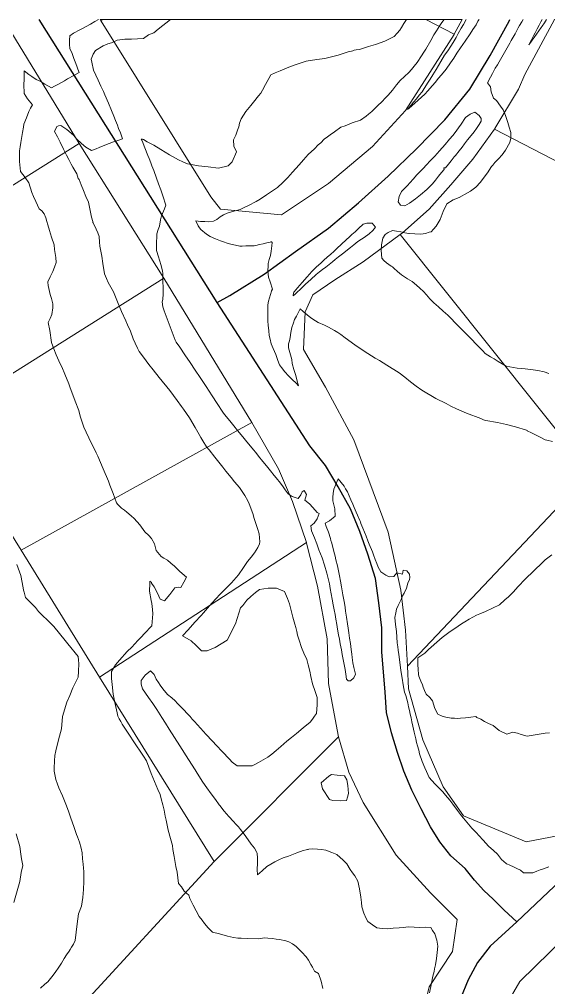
# Model space of a CAD drawing. Header units: inches. Extents: x 11351264 to 11356330, y 6702313 to 6706468.
# Drawn here: x 11351734 to 11352071, y 6705850 to 6706468 of the extents above; entities that cross this region are included whole.
import ezdxf

# ---------------------------------------------------------------- set-up
doc = ezdxf.new("R2010")
doc.units = ezdxf.units.IN
doc.header["$MEASUREMENT"] = 0
doc.layers.add('Shumate_Contours_clip1', color=7, linetype='Continuous', lineweight=0)
doc.layers.add('Shumate_Parcels_clip1', color=7, linetype='Continuous', lineweight=0)
doc.layers.add('Shumate_Streets_clip1', color=7, linetype='Continuous')

msp = doc.modelspace()

# ---------------------------------------------------------------- linework, layer by layer
at = {"layer": 'Shumate_Contours_clip1'}
for points, elevation in [([(11351784.31, 6706468.13), (11351784.27, 6706468.11), (11351781.92, 6706466.71), (11351779.18, 6706465.14), (11351776.48, 6706463.59), (11351774.65, 6706462.57), (11351772.37, 6706461.5), (11351768.32, 6706459.24), (11351766.15, 6706457.6), (11351765.83, 6706454.77), (11351765.77, 6706452.15), (11351766.12, 6706449.44), (11351767.5, 6706446.26), (11351768.58, 6706443.08), (11351769.84, 6706439.96), (11351770.78, 6706437.6), (11351771.25, 6706436.28), (11351772.08, 6706434.32), (11351768.61, 6706432.36), (11351764.61, 6706430.13), (11351762.65, 6706429.02), (11351758.81, 6706426.88), (11351756.27, 6706425.47), (11351754.37, 6706424.43), (11351750.17, 6706426.88), (11351747.63, 6706428.45), (11351744.59, 6706429.69), (11351741.9, 6706431.62), (11351739.97, 6706433.01), (11351736.91, 6706435.38), (11351736.87, 6706429.51), (11351736.73, 6706426.8), (11351736.98, 6706420.85), (11351739.16, 6706417.38), (11351742.22, 6706413.61), (11351741.06, 6706411.38), (11351739.96, 6706409.27), (11351738.5, 6706405.33), (11351736.79, 6706401.37), (11351736.43, 6706399.33), (11351735.78, 6706395.88), (11351734.79, 6706389.59), (11351734.49, 6706386.78), (11351734.07, 6706384.32), (11351734.06, 6706381.22), (11351734.05, 6706377.41), (11351734.55, 6706371.18), (11351737.54, 6706367.19), (11351739.87, 6706363.81), (11351741.74, 6706357.77), (11351742.8, 6706355.24), (11351744.42, 6706351.86), (11351746.56, 6706347.35), (11351748.14, 6706345.91), (11351749.69, 6706344.01), (11351750.81, 6706341.46), (11351751.41, 6706339.16), (11351752.05, 6706337.08), (11351753.14, 6706333.53), (11351754.47, 6706329.26), (11351755.99, 6706324.36), (11351756.37, 6706321.28), (11351757.09, 6706316.22), (11351757.31, 6706312.94), (11351756.19, 6706309.96), (11351755.23, 6706307.32), (11351753.56, 6706303.95), (11351751.95, 6706300.76), (11351751.93, 6706300.45), (11351752.32, 6706298.39), (11351753.62, 6706292.56), (11351754.3, 6706290.08), (11351755.14, 6706286.65), (11351755.29, 6706285.73), (11351755.29, 6706284.06), (11351754.6, 6706279.97), (11351753.43, 6706277.33), (11351752.28, 6706274.7), (11351753.21, 6706269.75), (11351754.45, 6706262.08), (11351755.89, 6706257.94), (11351757.38, 6706254.05), (11351760, 6706248.4), (11351760.9, 6706246.51), (11351762.87, 6706241.71), (11351765.33, 6706235.67), (11351766.11, 6706233.63), (11351769.53, 6706224.65), (11351771.82, 6706218.55), (11351772.63, 6706215.02), (11351774.88, 6706207.99), (11351779.74, 6706198.06), (11351781.28, 6706194.71), (11351782.81, 6706191.53), (11351783.81, 6706189.41), (11351787.27, 6706181.46), (11351790.62, 6706173.55), (11351791.58, 6706170.97), (11351793.76, 6706165.71), (11351795.89, 6706159.65), (11351796.67, 6706158.63), (11351798.98, 6706156.34), (11351800.81, 6706155.08), (11351802.45, 6706153.72), (11351805.09, 6706151.4), (11351807, 6706149.72), (11351810.67, 6706145.8), (11351813.78, 6706141.24), (11351816.32, 6706138.85), (11351818.19, 6706136.89), (11351820.1, 6706133.51), (11351821.12, 6706129.22), (11351824.17, 6706125.57), (11351826.03, 6706124.36), (11351828.34, 6706123.23), (11351830.48, 6706121.34), (11351832.7, 6706119.29), (11351835.95, 6706116.18), (11351837.59, 6706114.61), (11351840.37, 6706112.34), (11351838.69, 6706109.16), (11351836.78, 6706105.82), (11351835.51, 6706105.88), (11351833.06, 6706105.49), (11351829.89, 6706101.3), (11351826.48, 6706097.19), (11351823.59, 6706098.18), (11351821.92, 6706102.11), (11351819.72, 6706106.15), (11351818.04, 6706108.46), (11351818.02, 6706109.02), (11351817.51, 6706109.29), (11351817.02, 6706109.73), (11351816.95, 6706108.94), (11351816.95, 6706108.34), (11351816.84, 6706103.46), (11351817.84, 6706097.51), (11351818.41, 6706095.51), (11351818.72, 6706091.63), (11351818.94, 6706088.97), (11351818.76, 6706086.28), (11351818.24, 6706081.21), (11351813.44, 6706076.06), (11351811.68, 6706074.17), (11351809.48, 6706071.82), (11351805.53, 6706067.58), (11351802.56, 6706064.9), (11351797.76, 6706059.42), (11351795.26, 6706056.47), (11351792.65, 6706052.22), (11351792.64, 6706047.71), (11351793.05, 6706043.83), (11351793.76, 6706037.7), (11351794.82, 6706032.27), (11351796.21, 6706025.86), (11351796.7, 6706023.65), (11351797.4, 6706021.98), (11351798.62, 6706020.17), (11351799.51, 6706018.49), (11351804.48, 6706010.97), (11351806.46, 6706007.99), (11351813.02, 6705998.03), (11351814.85, 6705995.25), (11351817.89, 6705987.15), (11351821.12, 6705979.48), (11351822.17, 6705976.82), (11351823.74, 6705973.69), (11351824.34, 6705970.82), (11351825.31, 6705967.15), (11351826.13, 6705963.64), (11351826.9, 6705959.96), (11351827.42, 6705957.3), (11351828.65, 6705950.97), (11351830.14, 6705945.65), (11351831.55, 6705941.15), (11351831.81, 6705938.6), (11351832.6, 6705934.09), (11351833.63, 6705927.81), (11351834.54, 6705924.04), (11351835.25, 6705916.88), (11351837.34, 6705914.74), (11351838.91, 6705912.1), (11351841.85, 6705909.44), (11351842.64, 6705907.24), (11351844.57, 6705903.13), (11351848.51, 6705895.88), (11351850.47, 6705893.44), (11351851.98, 6705891.45), (11351854.14, 6705888.72), (11351857.1, 6705885.96), (11351861.55, 6705884.76), (11351866.53, 6705883.33), (11351870.48, 6705882.36), (11351873.04, 6705882.14), (11351875.18, 6705882.01), (11351879.57, 6705881.87), (11351886.02, 6705881.51), (11351890.36, 6705882.18), (11351892.25, 6705882), (11351895.34, 6705881.72), (11351897.53, 6705881.47), (11351899.74, 6705881.23), (11351903.64, 6705880.43), (11351905.64, 6705879.64), (11351907.99, 6705878.37), (11351909.52, 6705877.42), (11351910.29, 6705876.78), (11351912.3, 6705874.85), (11351914.01, 6705873.21), (11351916.65, 6705870.07), (11351918.12, 6705868.05), (11351919.69, 6705865.33), (11351920.64, 6705863.5), (11351921.97, 6705861.09), (11351924.52, 6705859.59), (11351926.31, 6705854.53), (11351927.28, 6705849.97)], 1428), ([(11351830.13, 6706468.13), (11351822.35, 6706461.96), (11351819.54, 6706459.43), (11351816.16, 6706458.25), (11351812.95, 6706455.93), (11351805.43, 6706455.47), (11351801.14, 6706455.57), (11351796.27, 6706454.88), (11351792.71, 6706453.18), (11351790.34, 6706452.49), (11351787.28, 6706451.25), (11351782.37, 6706448.21), (11351780.85, 6706446.02), (11351779.59, 6706442.8), (11351780.14, 6706440.86), (11351781.18, 6706435.63), (11351784.09, 6706429.29), (11351785.92, 6706425.42), (11351787.56, 6706422.03), (11351788.44, 6706420.07), (11351790.75, 6706414.76), (11351792.65, 6706410.03), (11351794.08, 6706406.42), (11351795.2, 6706403.58), (11351796.38, 6706400.57), (11351797.16, 6706398.55), (11351798.31, 6706395.66), (11351799.71, 6706391.95), (11351796.58, 6706390.87), (11351793.91, 6706389.98), (11351788.38, 6706387.88), (11351784.78, 6706386.46), (11351782.77, 6706385.62), (11351779.94, 6706384.45), (11351776.23, 6706386.69), (11351773.46, 6706388.88), (11351770.47, 6706391.75), (11351768.35, 6706394.3), (11351764.24, 6706397.77), (11351760.34, 6706400.34), (11351758.88, 6706400.17), (11351757.82, 6706399.89), (11351756.37, 6706396.65), (11351758.29, 6706393.12), (11351759.8, 6706389.89), (11351761.99, 6706385.4), (11351763.98, 6706381.48), (11351765.35, 6706378.63), (11351766.92, 6706375.77), (11351768.02, 6706373.85), (11351770.53, 6706369.5), (11351771.36, 6706366.56), (11351771.94, 6706365.93), (11351773.27, 6706362.59), (11351774.77, 6706358.88), (11351776.31, 6706355.18), (11351777.85, 6706351.48), (11351778.63, 6706348.33), (11351779.22, 6706345.1), (11351779.88, 6706341.9), (11351780.63, 6706339.1), (11351780.71, 6706338.86), (11351780.75, 6706338.73), (11351780.8, 6706338.64), (11351780.94, 6706338.31), (11351782.79, 6706334.28), (11351783.9, 6706332.06), (11351784.68, 6706329.56), (11351784.99, 6706325.96), (11351785.28, 6706323.4), (11351786.03, 6706319.29), (11351786.47, 6706316.99), (11351787.12, 6706312.48), (11351788.23, 6706305.7), (11351789.33, 6706302.85), (11351790.48, 6706300.34), (11351792.22, 6706297.27), (11351793.85, 6706294.3), (11351796.36, 6706287.98), (11351799.08, 6706281.83), (11351801.8, 6706275.83), (11351802.83, 6706273.31), (11351804.68, 6706269.29), (11351806.48, 6706264.35), (11351807.6, 6706261.64), (11351809.23, 6706258.31), (11351810.18, 6706256.33), (11351812.97, 6706252.57), (11351816.37, 6706247.9), (11351819.09, 6706244.6), (11351823.09, 6706239.6), (11351829.85, 6706231.47), (11351834.46, 6706225.05), (11351837.27, 6706221.11), (11351838.5, 6706219.4), (11351842.42, 6706213.93), (11351845.9, 6706207.74), (11351848.43, 6706203.3), (11351849.51, 6706201.4), (11351850.89, 6706199.24), (11351853.26, 6706195.38), (11351854.82, 6706193.46), (11351858.38, 6706188.91), (11351860.1, 6706186.8), (11351863.6, 6706182.43), (11351865.59, 6706179.99), (11351868.86, 6706175.92), (11351871.11, 6706173.19), (11351874.13, 6706169.44), (11351877.65, 6706164.48), (11351879.42, 6706160.94), (11351880.37, 6706159.03), (11351882.68, 6706152.95), (11351883.57, 6706149.79), (11351884.61, 6706146.53), (11351885.69, 6706143.28), (11351886.66, 6706140.01), (11351887.26, 6706134.92), (11351887.02, 6706133.63), (11351885.88, 6706131.21), (11351883.86, 6706127.88), (11351881.54, 6706125.15), (11351879.24, 6706122.39), (11351876.7, 6706118.56), (11351873.61, 6706113.83), (11351869.12, 6706108.74), (11351863.51, 6706103.15), (11351861.63, 6706101.22), (11351859.27, 6706098.74), (11351856.56, 6706095.68), (11351853.83, 6706092.61), (11351851.16, 6706089.59), (11351849.69, 6706087.96), (11351845.71, 6706083.51), (11351841.38, 6706078.75), (11351837.84, 6706074.86), (11351843.43, 6706071.74), (11351846.63, 6706068.63), (11351849.92, 6706065.28), (11351853.68, 6706065.32), (11351858.61, 6706067.49), (11351862.59, 6706069.8), (11351866.43, 6706072.13), (11351871.66, 6706082.6), (11351874.92, 6706092.76), (11351876.33, 6706094.31), (11351878.87, 6706097.73), (11351881.46, 6706099.98), (11351884.48, 6706102.5), (11351887.03, 6706104.49), (11351892.44, 6706105.25), (11351897.86, 6706105.39), (11351902.93, 6706103.1), (11351904.76, 6706098.77), (11351906.04, 6706095.26), (11351906.78, 6706092.74), (11351908.18, 6706086.87), (11351909.46, 6706082.36), (11351910.08, 6706080.1), (11351910.66, 6706077.72), (11351911.26, 6706075.38), (11351912.23, 6706072.02), (11351913.64, 6706067.54), (11351915.22, 6706063.88), (11351917.06, 6706059.76), (11351918.08, 6706056.37), (11351919.08, 6706052.32), (11351919.74, 6706048.91), (11351920.74, 6706044.33), (11351922.39, 6706039.4), (11351923.65, 6706035.66), (11351923.74, 6706030.96), (11351923.22, 6706025.45), (11351921.95, 6706023.63), (11351920.67, 6706021.82), (11351919.27, 6706019.77), (11351914.74, 6706016.14), (11351910.44, 6706012.54), (11351907.45, 6706010.07), (11351904.46, 6706007.6), (11351900.52, 6706004.26), (11351897.65, 6706001.82), (11351894.8, 6705999.38), (11351892.16, 6705997.58), (11351889.39, 6705995.78), (11351886.36, 6705994.02), (11351884.4, 6705993.08), (11351882.28, 6705992.06), (11351880.24, 6705992.06), (11351877.04, 6705991.87), (11351874.59, 6705991.92), (11351872.73, 6705991.95), (11351869.5, 6705994.38), (11351867.77, 6705996.19), (11351863.1, 6706001.09), (11351859.49, 6706004.88), (11351857, 6706007.63), (11351852.85, 6706012.16), (11351851.25, 6706013.93), (11351845.49, 6706020.22), (11351844.07, 6706021.81), (11351842.66, 6706023.4), (11351841.23, 6706024.98), (11351839.84, 6706026.5), (11351839.71, 6706026.63), (11351838.13, 6706028.3), (11351836.47, 6706030.03), (11351834.79, 6706031.76), (11351833.13, 6706033.5), (11351831.1, 6706035.28), (11351828.25, 6706037.54), (11351825.36, 6706041.07), (11351823.6, 6706043.41), (11351822.59, 6706045.17), (11351821.05, 6706047.31), (11351819.83, 6706050.13), (11351817.58, 6706052.49), (11351814.14, 6706049.89), (11351811.49, 6706046.38), (11351811.56, 6706043.98), (11351812.44, 6706041), (11351816.16, 6706035.47), (11351818.93, 6706031.68), (11351821.54, 6706027.84), (11351824.63, 6706022.83), (11351826.96, 6706019.12), (11351829.27, 6706015.42), (11351836.22, 6706004.75), (11351841.69, 6705996.09), (11351845.9, 6705989.39), (11351847.16, 6705987.38), (11351850.76, 6705981.63), (11351853.39, 6705977.88), (11351856.13, 6705974.16), (11351858.87, 6705970.45), (11351861.27, 6705967.17), (11351861.8, 6705966.41), (11351862.24, 6705965.8), (11351864.48, 6705963.02), (11351867.41, 6705959.68), (11351870.47, 6705956.44), (11351871.93, 6705954.84), (11351873.47, 6705953.15), (11351874.83, 6705951.43), (11351877.17, 6705948.44), (11351879.65, 6705944.86), (11351881.54, 6705942.03), (11351883.78, 6705939.53), (11351885.21, 6705936.67), (11351885.38, 6705936.23), (11351885.44, 6705935.9), (11351885.67, 6705933.53), (11351885.69, 6705929.83), (11351885.5, 6705925.77), (11351885.74, 6705922.44), (11351888.55, 6705924.97), (11351891.65, 6705927.83), (11351896.63, 6705930.82), (11351899.24, 6705932.05), (11351902.07, 6705933.37), (11351905.45, 6705934.31), (11351908.52, 6705935.6), (11351910.82, 6705936.55), (11351914.78, 6705937.89), (11351916.77, 6705938.34), (11351917.51, 6705938.53), (11351917.98, 6705938.64), (11351918.45, 6705938.74), (11351920.56, 6705938.95), (11351923.98, 6705938.91), (11351926.45, 6705938.68), (11351929.28, 6705938.07), (11351933.11, 6705936.63), (11351936.31, 6705935.32), (11351938.27, 6705933.53), (11351939.99, 6705932.02), (11351942.54, 6705929.35), (11351944.8, 6705925.79), (11351946.25, 6705923.8), (11351947.81, 6705921.76), (11351949.69, 6705918.3), (11351950.68, 6705913.61), (11351951.5, 6705908.26), (11351952.02, 6705904.82), (11351952.21, 6705902.07), (11351953.52, 6705898.04), (11351954.92, 6705894.64), (11351956.02, 6705892.57), (11351959.03, 6705890.57), (11351961.85, 6705888.59), (11351965.07, 6705888.29), (11351968.7, 6705887.97), (11351972.07, 6705888.4), (11351975.93, 6705888.61), (11351978.8, 6705888.75), (11351981.8, 6705889.17), (11351985.62, 6705889.04), (11351988.76, 6705888.83), (11351992.81, 6705888.98), (11351996.22, 6705888.8), (11351997.27, 6705887.03), (11351998.64, 6705884.72), (11351999.99, 6705880.67), (11352000.67, 6705876.95), (11352000.26, 6705872.94), (11351999.75, 6705868.97), (11351999.07, 6705865.1), (11351998.48, 6705862.38), (11351998.21, 6705860.76), (11351997.51, 6705857.87), (11351996.47, 6705852.36), (11351995.39, 6705847.21)], 1426), ([(11351980.64, 6706468.13), (11351978.95, 6706465.44), (11351977.51, 6706462.86), (11351976.32, 6706461.18), (11351974.6, 6706459.35), (11351972.69, 6706457.25), (11351966.78, 6706454.22), (11351960.94, 6706452), (11351956.47, 6706450.76), (11351950.75, 6706448.85), (11351948.48, 6706448.68), (11351947.36, 6706448.48), (11351946.4, 6706448.15), (11351945.49, 6706447.89), (11351943.52, 6706447.39), (11351937.17, 6706445.24), (11351929.43, 6706443.27), (11351927, 6706442.93), (11351923.5, 6706442.53), (11351916.73, 6706441.53), (11351909.68, 6706439.03), (11351906.69, 6706438.08), (11351900.18, 6706435.19), (11351896.84, 6706433.99), (11351894.28, 6706432.79), (11351892.93, 6706430.38), (11351890.88, 6706426.66), (11351888.87, 6706422.96), (11351887.85, 6706421.1), (11351886.39, 6706419.32), (11351883.06, 6706415.21), (11351881.41, 6706413.23), (11351878.29, 6706409.3), (11351875.21, 6706404.7), (11351874.28, 6706401.93), (11351873.72, 6706399.49), (11351873, 6706397.36), (11351871.97, 6706394.23), (11351870.4, 6706391.26), (11351870.63, 6706387.2), (11351872.32, 6706383.6), (11351869.56, 6706377.18), (11351867.04, 6706374.63), (11351860.72, 6706373.16), (11351854.29, 6706374.06), (11351848, 6706374.74), (11351844.57, 6706375.32), (11351841.14, 6706375.95), (11351838.05, 6706377.16), (11351835.3, 6706378.59), (11351829.52, 6706381.7), (11351824.1, 6706385.2), (11351819.68, 6706387.91), (11351815.27, 6706390.07), (11351813.09, 6706391.43), (11351812.34, 6706391.64), (11351811.6, 6706391.79), (11351811.91, 6706391.04), (11351812.07, 6706390.63), (11351813.85, 6706386.21), (11351815.77, 6706381.37), (11351816.57, 6706379.34), (11351817.67, 6706376.54), (11351818.4, 6706374.64), (11351819.53, 6706371.72), (11351821.28, 6706366.93), (11351822.6, 6706363.26), (11351823.98, 6706359.34), (11351825.08, 6706356.24), (11351825.99, 6706353.6), (11351826.68, 6706351.55), (11351827.34, 6706349.58), (11351826.31, 6706347.29), (11351824.55, 6706342.74), (11351823.94, 6706340.17), (11351823.21, 6706336.31), (11351822.39, 6706334), (11351821.51, 6706331.25), (11351821.41, 6706328.89), (11351821.39, 6706326.49), (11351821.36, 6706322.59), (11351821.35, 6706321.7), (11351821.35, 6706320.78), (11351822.66, 6706316.59), (11351823.2, 6706314.6), (11351824.27, 6706311.11), (11351825.15, 6706307.57), (11351825.27, 6706306.13), (11351825.35, 6706302.39), (11351825.37, 6706300.17), (11351825.58, 6706298.04), (11351825.57, 6706295.81), (11351825.5, 6706293.11), (11351825.31, 6706289.4), (11351824.88, 6706287.94), (11351825.38, 6706284.73), (11351826.24, 6706282.28), (11351827.54, 6706278.82), (11351829.45, 6706273.72), (11351831.35, 6706268.62), (11351833.21, 6706263.53), (11351833.88, 6706262.19), (11351836.15, 6706258.93), (11351839.43, 6706254.21), (11351842.73, 6706249.32), (11351846.04, 6706244.4), (11351849.2, 6706239.64), (11351851.24, 6706236.56), (11351852.9, 6706233.97), (11351856.82, 6706227.91), (11351859.9, 6706223.13), (11351863.49, 6706217.62), (11351864.71, 6706216.03), (11351867.94, 6706212.07), (11351870.56, 6706208.89), (11351872.98, 6706205.93), (11351876.38, 6706201.76), (11351878.01, 6706199.77), (11351883.05, 6706193.6), (11351884.54, 6706191.74), (11351886.41, 6706189.42), (11351889.17, 6706186.01), (11351891.37, 6706183.3), (11351893.93, 6706180.14), (11351896.31, 6706177.17), (11351897.54, 6706175.77), (11351900.42, 6706172.17), (11351901.97, 6706170.03), (11351903.35, 6706168.12), (11351905.31, 6706165.5), (11351907.75, 6706163.87), (11351911.69, 6706162.49), (11351913.2, 6706164.83), (11351914.19, 6706166.73), (11351915.5, 6706167.49), (11351916.98, 6706164.96), (11351915.8, 6706161.35), (11351918.9, 6706159.09), (11351920.96, 6706156.71), (11351923.64, 6706153.49), (11351925.01, 6706152.82), (11351923.76, 6706149.43), (11351921.89, 6706146.7), (11351919.74, 6706145.01), (11351920.11, 6706141.81), (11351921.97, 6706137.47), (11351923.44, 6706133.49), (11351924.85, 6706129.72), (11351925.87, 6706127.18), (11351926.94, 6706124.57), (11351928.43, 6706119.87), (11351929.95, 6706114.97), (11351930.75, 6706111.37), (11351931.48, 6706108.04), (11351931.99, 6706105.02), (11351932.55, 6706101.73), (11351933.24, 6706098.26), (11351933.98, 6706094.61), (11351934.58, 6706091.45), (11351935.15, 6706088.44), (11351935.62, 6706085.51), (11351936.17, 6706082.14), (11351936.68, 6706079.04), (11351937.33, 6706075.63), (11351937.89, 6706072.71), (11351938.41, 6706069.81), (11351939.16, 6706065.95), (11351939.73, 6706062.97), (11351940.07, 6706060.96), (11351940.64, 6706057.62), (11351941.5, 6706053.35), (11351942.07, 6706050.39), (11351942.35, 6706047.24), (11351943.46, 6706046.23), (11351945, 6706046.28), (11351947.03, 6706048.07), (11351948.18, 6706050.47), (11351947.1, 6706054.61), (11351946.53, 6706057.58), (11351946.06, 6706061), (11351945.74, 6706063.19), (11351945.36, 6706066.19), (11351944.88, 6706069.9), (11351944.38, 6706073.39), (11351943.88, 6706076.75), (11351943.48, 6706079.75), (11351943.08, 6706082.63), (11351942.45, 6706086.79), (11351941.85, 6706090.72), (11351941.55, 6706092.86), (11351941.13, 6706095.77), (11351940.7, 6706097.9), (11351940.08, 6706101.08), (11351939.17, 6706106.2), (11351938.52, 6706109.84), (11351937.95, 6706113.13), (11351937.58, 6706115.31), (11351936.68, 6706119.54), (11351935.7, 6706123.47), (11351935.13, 6706125.73), (11351934.38, 6706128.72), (11351933.05, 6706133.99), (11351932.48, 6706135.73), (11351932.23, 6706137), (11351930.83, 6706141.03), (11351929.53, 6706144.71), (11351928.83, 6706146.68), (11351931.6, 6706148.31), (11351935.23, 6706151.27), (11351934.87, 6706155.88), (11351933.68, 6706161), (11351933.79, 6706163.28), (11351933.89, 6706165.71), (11351934.4, 6706168.47), (11351937, 6706175.01), (11351940.92, 6706170.39), (11351941.87, 6706168.75), (11351943.03, 6706166.68), (11351944.11, 6706164.2), (11351945.14, 6706161.73), (11351946.35, 6706158.96), (11351947.3, 6706156.75), (11351948.61, 6706153.75), (11351949.46, 6706151.77), (11351950.87, 6706148.53), (11351951.23, 6706147.6), (11351951.62, 6706146.61), (11351952.88, 6706143.49), (11351953.86, 6706141.02), (11351954.89, 6706138.47), (11351956.09, 6706135.45), (11351956.89, 6706133.45), (11351958.9, 6706128.42), (11351959.64, 6706126.46), (11351960.75, 6706123.48), (11351961.65, 6706121.1), (11351962.56, 6706118.72), (11351964.24, 6706115.67), (11351967.49, 6706113.66), (11351969.6, 6706112.63), (11351972.59, 6706112.72), (11351974.48, 6706115.17), (11351978.12, 6706114.13), (11351978.61, 6706116.79), (11351980.86, 6706116.31), (11351982.55, 6706114.24), (11351982.84, 6706112), (11351982.56, 6706110.73), (11351981.55, 6706108.48), (11351980.65, 6706105.21), (11351979.15, 6706102.21), (11351978.15, 6706100.32), (11351977.23, 6706098.16), (11351975.24, 6706094.19), (11351974.26, 6706091.8), (11351973.76, 6706089.49), (11351973.17, 6706086.64), (11351973.57, 6706082.15), (11351974.18, 6706077.57), (11351974.39, 6706073.98), (11351974.68, 6706070.4), (11351975.05, 6706067.9), (11351975.3, 6706065.69), (11351975.71, 6706062.94), (11351976.39, 6706057.99), (11351976.94, 6706052.74), (11351977.79, 6706047.94), (11351978.57, 6706043.7), (11351979.47, 6706038.99), (11351980.18, 6706036.79), (11351980.93, 6706034.42), (11351981.44, 6706032.18), (11351982.03, 6706029.66), (11351982.54, 6706027.17), (11351983.05, 6706024.89), (11351983.54, 6706022.58), (11351984.04, 6706020.11), (11351984.66, 6706017.34), (11351985.09, 6706015.31), (11351985.48, 6706013.46), (11351986.53, 6706009.24), (11351987.11, 6706006.92), (11351987.67, 6706004.65), (11351988.41, 6706001.97), (11351989.02, 6705999.64), (11351990.61, 6705994.66), (11351992.33, 6705990.74), (11351993.36, 6705988.39), (11351995.14, 6705984.58), (11351998.72, 6705980.49), (11352000.77, 6705978.37), (11352003.81, 6705975.43), (11352005.52, 6705973.32), (11352008.28, 6705970.17), (11352010.21, 6705967.52), (11352013.1, 6705963.56), (11352014.39, 6705961.87), (11352015.75, 6705960.15), (11352017.01, 6705958.49), (11352019.11, 6705956.01), (11352022.31, 6705952.28), (11352023.75, 6705950.75), (11352025.17, 6705949.17), (11352026.67, 6705947.54), (11352029.47, 6705944.5), (11352032.98, 6705940.73), (11352036.05, 6705937.93), (11352038.65, 6705935.59), (11352040.01, 6705933.83), (11352041.19, 6705932.2), (11352044.24, 6705929.63), (11352044.26, 6705929.61), (11352044.39, 6705929.55), (11352044.65, 6705929.43), (11352046.61, 6705928.54), (11352048.84, 6705927.47), (11352051.07, 6705926.42), (11352053.3, 6705925.37), (11352055.24, 6705923.79), (11352059.01, 6705923.71), (11352061.12, 6705923.81), (11352063.74, 6705924.83), (11352065.92, 6705925.54), (11352067.94, 6705926.16), (11352071.35, 6705927.54)], 1424), ([(11352004.6, 6706468.13), (11352003.27, 6706466.11), (11352002, 6706464.16), (11351999.79, 6706460.84), (11351998.57, 6706458.87), (11351998.05, 6706458.23), (11351996.16, 6706454.65), (11351992.88, 6706449.18), (11351991.66, 6706447.19), (11351990.21, 6706444.81), (11351987.46, 6706440.58), (11351985.54, 6706438.22), (11351983.94, 6706436.24), (11351982.24, 6706434.27), (11351979.3, 6706431.71), (11351976.61, 6706429.17), (11351974.25, 6706426.29), (11351971.8, 6706422.96), (11351968.96, 6706419.83), (11351967.48, 6706418.23), (11351964.67, 6706415.36), (11351962.61, 6706413.36), (11351960.24, 6706410.97), (11351958.47, 6706409.46), (11351956.45, 6706407.75), (11351954.88, 6706406.48), (11351951.25, 6706403.84), (11351945.96, 6706402.04), (11351941.65, 6706400.27), (11351938.89, 6706399.44), (11351934.73, 6706396.34), (11351932.1, 6706394.47), (11351930.4, 6706393.3), (11351928.1, 6706391.61), (11351925.95, 6706389.47), (11351924.38, 6706388), (11351922.04, 6706385.6), (11351918.08, 6706381.85), (11351915.02, 6706378.48), (11351912.15, 6706375.32), (11351908.03, 6706370.66), (11351905.02, 6706367.28), (11351901.78, 6706364.12), (11351898.43, 6706360.92), (11351891.46, 6706356.13), (11351887.37, 6706353.47), (11351884.74, 6706351.84), (11351879.93, 6706349.29), (11351876.84, 6706347.85), (11351874.59, 6706346.75), (11351872.25, 6706346.16), (11351869.76, 6706345.51), (11351866.31, 6706344.57), (11351864.04, 6706343.38), (11351861.96, 6706342.25), (11351859.68, 6706340.54), (11351857.72, 6706339.39), (11351854.37, 6706339.04), (11351852.07, 6706339.13), (11351849.43, 6706339.27), (11351846.33, 6706339.71), (11351847.87, 6706336.42), (11351848.71, 6706335.13), (11351849.63, 6706333.99), (11351853.16, 6706331.15), (11351855.43, 6706329.68), (11351858.83, 6706328.15), (11351862.07, 6706326.83), (11351864, 6706326.17), (11351866.34, 6706325.39), (11351868.73, 6706324.82), (11351871.74, 6706324.12), (11351874.45, 6706323.55), (11351875.92, 6706323.53), (11351878.24, 6706323.59), (11351880.56, 6706323.65), (11351883.55, 6706323.71), (11351884.63, 6706323.84), (11351886.96, 6706324.42), (11351889.28, 6706325), (11351891.61, 6706325.55), (11351893.65, 6706326.01), (11351894.13, 6706326.19), (11351894.69, 6706326.31), (11351895.06, 6706325.71), (11351894.92, 6706323.6), (11351894.49, 6706320.35), (11351893.86, 6706317.58), (11351893.16, 6706314.95), (11351892.58, 6706312.37), (11351892.58, 6706312.24), (11351892.53, 6706311.01), (11351892.23, 6706307.66), (11351892.69, 6706303.64), (11351893.7, 6706300.62), (11351895.17, 6706296.01), (11351894.56, 6706294.88), (11351894.52, 6706294.75), (11351893.93, 6706292.7), (11351893.33, 6706290.5), (11351892.77, 6706288.3), (11351892.27, 6706286.1), (11351892.28, 6706283.73), (11351892.17, 6706279.42), (11351892.18, 6706275.59), (11351892.48, 6706273.08), (11351892.88, 6706269.35), (11351893.12, 6706266.43), (11351893.74, 6706264.03), (11351894.48, 6706261.23), (11351895.77, 6706258.11), (11351897.28, 6706254.41), (11351898.73, 6706250.61), (11351899.78, 6706247.8), (11351900.93, 6706246.15), (11351903.07, 6706243.23), (11351905.47, 6706240.83), (11351907.88, 6706238.43), (11351910.28, 6706236.04), (11351911.91, 6706234.45), (11351910.79, 6706238.27), (11351910.02, 6706240.89), (11351908.92, 6706244.74), (11351907.84, 6706248.59), (11351907.47, 6706251.09), (11351906.69, 6706254.06), (11351905.48, 6706258.56), (11351905.41, 6706261.11), (11351905.99, 6706263.15), (11351906.52, 6706265.18), (11351906.91, 6706268.44), (11351907.52, 6706271.51), (11351908.62, 6706274.51), (11351909.3, 6706276.59), (11351910.46, 6706278.78), (11351911.82, 6706281.31), (11351912.91, 6706283.57), (11351914.86, 6706281.69), (11351917.26, 6706279.55), (11351919.72, 6706277.83), (11351922.73, 6706275.86), (11351924.45, 6706274.77), (11351928.31, 6706272.99), (11351930.99, 6706271.75), (11351934.71, 6706269.76), (11351936.84, 6706268.41), (11351938.79, 6706267.09), (11351941.66, 6706265.03), (11351947.68, 6706260.59), (11351953.62, 6706256.49), (11351960.75, 6706252.08), (11351963.55, 6706250.45), (11351968.14, 6706247.63), (11351975.88, 6706242.68), (11351979.66, 6706239.91), (11351983.21, 6706236.85), (11351986.75, 6706234.25), (11351990.41, 6706231.58), (11351999.42, 6706226.38), (11352005.86, 6706223.09), (11352008.87, 6706221.43), (11352012.5, 6706219.69), (11352018.96, 6706216.85), (11352027.95, 6706213.48), (11352029.76, 6706212.59), (11352030.39, 6706212.46), (11352031.24, 6706212.25), (11352038.76, 6706210.94), (11352044.31, 6706209.78), (11352050.21, 6706208.24), (11352057.06, 6706206.14), (11352057.48, 6706205.79), (11352057.52, 6706205.76), (11352057.58, 6706205.74), (11352060.38, 6706204.28), (11352063.28, 6706202.81), (11352066.19, 6706201.37), (11352069.13, 6706199.97), (11352070.12, 6706199.63), (11352073.63, 6706198.82)], 1422), ([(11352055.05, 6706468.13), (11352054.19, 6706466.62), (11352052.76, 6706464.13), (11352051.93, 6706462.62), (11352051.01, 6706460.94), (11352049.85, 6706458.93), (11352047.46, 6706454.71), (11352046.45, 6706452.95), (11352043.06, 6706446.97), (11352039.67, 6706440.99), (11352038.6, 6706439.02), (11352037.26, 6706437.1), (11352035.41, 6706433.65), (11352034.26, 6706431.32), (11352032.35, 6706427.68), (11352034.11, 6706425.04), (11352034.67, 6706421.92), (11352036.12, 6706417.91), (11352038.03, 6706416.45), (11352040.66, 6706412.76), (11352042.37, 6706410.34), (11352043.86, 6706406.76), (11352044.71, 6706404.26), (11352045.26, 6706402.31), (11352046.08, 6706399.41), (11352047.07, 6706395.88), (11352047.23, 6706392.43), (11352046.61, 6706389.52), (11352043.79, 6706384.62), (11352041.68, 6706381.76), (11352039.4, 6706379.21), (11352037.01, 6706376.73), (11352035.68, 6706375.13), (11352034.93, 6706374.33), (11352032.21, 6706370.27), (11352029.62, 6706366.63), (11352027.8, 6706364.25), (11352024.79, 6706361.06), (11352021.43, 6706358.52), (11352019.48, 6706357.46), (11352014.16, 6706354.57), (11352010.44, 6706353.08), (11352006.28, 6706350.39), (11352004.1, 6706345.54), (11352002.09, 6706340.46), (11352000.88, 6706338.35), (11351999.51, 6706336.16), (11351997.95, 6706334.23), (11351996.36, 6706332.57), (11351995.07, 6706332.37), (11351992.73, 6706331.54), (11351989.69, 6706331.16), (11351985.97, 6706331.24), (11351982.38, 6706331.55), (11351982.07, 6706331.51), (11351979.68, 6706331.93), (11351977.01, 6706332.52), (11351974.34, 6706333.08), (11351971.68, 6706333.55), (11351968.95, 6706332.27), (11351967.03, 6706330.87), (11351965.59, 6706328.57), (11351964.72, 6706324.2), (11351964.45, 6706320.61), (11351964.95, 6706315.88), (11351966.31, 6706314.24), (11351967.91, 6706312.87), (11351970.93, 6706310.71), (11351971.74, 6706310.17), (11351972.58, 6706309.52), (11351974.98, 6706307.28), (11351977.51, 6706305.13), (11351979.32, 6706303.93), (11351981.19, 6706302.68), (11351984.31, 6706300.91), (11351987.01, 6706298.56), (11351989.25, 6706296.57), (11351991.5, 6706294.54), (11351993.4, 6706292.46), (11351995.58, 6706289.87), (11351998.06, 6706287.36), (11351998.16, 6706287.27), (11352001.11, 6706284.67), (11352004.12, 6706282.05), (11352007, 6706279.37), (11352009.25, 6706277.12), (11352011.5, 6706274.86), (11352014.52, 6706271.79), (11352015.96, 6706270.37), (11352018.21, 6706268.06), (11352020.45, 6706265.74), (11352022.7, 6706263.41), (11352024.45, 6706261.58), (11352024.94, 6706261.1), (11352029.21, 6706256.62), (11352030.74, 6706255.01), (11352034.24, 6706252.84), (11352036.44, 6706251.5), (11352039.19, 6706249.8), (11352044.17, 6706246.86), (11352051.28, 6706245.65), (11352056.37, 6706245.29), (11352061.41, 6706244.61), (11352064.38, 6706244.14), (11352068.44, 6706243.27), (11352071.35, 6706242.27)], 1420), ([(11351981.35, 6706410.7), (11351983.78, 6706412.78), (11351984.25, 6706413.22), (11351985.98, 6706414.74), (11351988.13, 6706416.64), (11351990.27, 6706418.54), (11351992.41, 6706420.45), (11351994.34, 6706422.49), (11351997.02, 6706425.7), (11351999.07, 6706428.16), (11352000.86, 6706430.31), (11352002.9, 6706432.79), (11352005.88, 6706436.4), (11352008.64, 6706440.34), (11352010.75, 6706443.41), (11352012.83, 6706446.58), (11352015.14, 6706450.05), (11352018, 6706454.28), (11352021.27, 6706459), (11352022.99, 6706461.63), (11352024.97, 6706464.71), (11352026.21, 6706466.9), (11352026.9, 6706468.13)], 1420), ([(11352018.77, 6706468.13), (11352018.72, 6706468.03), (11352016.89, 6706464.88), (11352015.49, 6706462.47), (11352013.58, 6706459.18), (11352012.24, 6706456.6), (11352010.33, 6706453.45), (11352008.88, 6706451.01), (11352006.96, 6706447.98), (11352004.89, 6706445.32), (11352002.56, 6706441.33), (11352001.04, 6706438.79), (11351999.5, 6706436.25), (11351997.39, 6706432.8), (11351995.72, 6706430.07), (11351994.03, 6706427.33), (11351991.31, 6706422.92), (11351990.58, 6706421.86), (11351988.79, 6706419.69), (11351987, 6706417.52), (11351985.2, 6706415.35), (11351983.59, 6706413.41), (11351983.16, 6706412.92), (11351981.35, 6706410.7)], 1420), ([(11352058.55, 6706451.84), (11352060.47, 6706454.52), (11352060.59, 6706454.69), (11352060.73, 6706454.88), (11352061.99, 6706456.65), (11352063.52, 6706458.78), (11352065.04, 6706460.91), (11352066.57, 6706463.02), (11352067.08, 6706463.77), (11352068.56, 6706466), (11352069.82, 6706468.11), (11352069.83, 6706468.13)], 1418), ([(11352067.22, 6706468.13), (11352066.38, 6706466.62), (11352065.14, 6706464.41), (11352063.88, 6706462.02), (11352062.63, 6706459.62), (11352061.37, 6706457.23), (11352060.23, 6706455.06), (11352058.55, 6706451.84)], 1418), ([(11352073.33, 6706126.65), (11352069.04, 6706123.28), (11352065.85, 6706120.25), (11352063.25, 6706117.75), (11352059.84, 6706114.47), (11352058.19, 6706112.97), (11352056.44, 6706111.17), (11352051.69, 6706106.14), (11352048.76, 6706102.9), (11352045.65, 6706099.81), (11352043.36, 6706097.75), (11352039.89, 6706094.61), (11352035.48, 6706092.44), (11352030.98, 6706090.47), (11352027.33, 6706088.99), (11352025.36, 6706088.09), (11352020.54, 6706085.54), (11352017.88, 6706083.91), (11352015.76, 6706082.53), (11352013.63, 6706081.08), (11352011.4, 6706079.54), (11352008.57, 6706077.59), (11352006.82, 6706076.33), (11352003.41, 6706073.74), (11351999.94, 6706070.86), (11351996.42, 6706067.74), (11351994.58, 6706066.11), (11351992.26, 6706063.82), (11351987.91, 6706060.89), (11351987.86, 6706058.62), (11351987.95, 6706056.38), (11351988.17, 6706053.58), (11351988.31, 6706050.25), (11351988.5, 6706049.17), (11351989.85, 6706045.88), (11351990.8, 6706043.58), (11351991.33, 6706042.15), (11351992.19, 6706040.02), (11351993.2, 6706037.7), (11351995.52, 6706035.53), (11351997.24, 6706033.35), (11351998.78, 6706028.57), (11352000.6, 6706024.95), (11352003.3, 6706023.72), (11352005.76, 6706023.04), (11352009.03, 6706022.45), (11352011.16, 6706022.36), (11352013.07, 6706022.15), (11352015.13, 6706022.29), (11352018.36, 6706022.61), (11352021.61, 6706023.04), (11352024.86, 6706023.47), (11352025.42, 6706022.8), (11352028.05, 6706021.67), (11352030.3, 6706020.34), (11352032.93, 6706018.99), (11352035.97, 6706017.72), (11352039.74, 6706014.5), (11352044.6, 6706012.27), (11352048.52, 6706013.42), (11352051.5, 6706012.84), (11352053.78, 6706011.99), (11352057.6, 6706010.82), (11352065.21, 6706012.14), (11352069.06, 6706012.86), (11352071.74, 6706012.92)], 1422), ([(11351732.25, 6706120.33), (11351734.76, 6706113.4), (11351736.37, 6706105.45), (11351736.62, 6706104.04), (11351736.87, 6706102.81), (11351737.85, 6706099.4), (11351744.08, 6706093), (11351746.14, 6706090.35), (11351754.36, 6706082.36), (11351755.91, 6706080.86), (11351763.04, 6706072.01), (11351764.81, 6706069.71), (11351771.28, 6706061.61), (11351771.5, 6706059.41), (11351771.74, 6706057.18), (11351771.64, 6706052.06), (11351771.32, 6706048.54), (11351768.03, 6706041.73), (11351766.12, 6706036.77), (11351764.08, 6706032.63), (11351761.44, 6706023.48), (11351760.75, 6706015.47), (11351758.82, 6706008.45), (11351757.17, 6706001.59), (11351756.47, 6705998.51), (11351756.33, 6705995.18), (11351756.16, 6705990.55), (11351756.05, 6705988.65), (11351756.27, 6705987.59), (11351757.21, 6705983.28), (11351758.2, 6705980.33), (11351759.09, 6705977.96), (11351761.36, 6705972.75), (11351763.55, 6705967.52), (11351765.14, 6705962.98), (11351766.69, 6705958.67), (11351768.64, 6705953.37), (11351769.33, 6705951.36), (11351770.4, 6705948.26), (11351770.98, 6705946.71), (11351772.17, 6705943.35), (11351773.2, 6705939.4), (11351773.82, 6705936.52), (11351774.21, 6705932.58), (11351774.65, 6705929.17), (11351774.8, 6705926.68), (11351774.88, 6705924.55), (11351774.92, 6705921.78), (11351775.05, 6705918.08), (11351774.78, 6705913.02), (11351774.27, 6705907.98), (11351773.47, 6705902.53), (11351771.5, 6705897.54), (11351770.81, 6705891.17), (11351770.16, 6705885.91), (11351769.49, 6705880.65), (11351768.39, 6705878.19), (11351767.19, 6705876.21), (11351766.23, 6705874.86), (11351765.64, 6705873.83), (11351763.95, 6705871.39), (11351762.34, 6705869), (11351760.71, 6705866.04), (11351759.05, 6705863.49), (11351756.61, 6705860.18), (11351754.54, 6705857.3), (11351751.93, 6705854.28), (11351750.09, 6705852.63), (11351747.26, 6705850.18)], 1430), ([(11351731.81, 6705948.66), (11351734.22, 6705940.55), (11351734.86, 6705935.64), (11351735.31, 6705932.74), (11351736.03, 6705928.34), (11351735.05, 6705923.95), (11351734.24, 6705918.17), (11351730.38, 6705904.86)], 1432)]:
    msp.add_lwpolyline(points, dxfattribs=dict(at, elevation=elevation))
for points, elevation in [([(11351975.42, 6706351.83), (11351976.74, 6706349.68), (11351979.66, 6706349.14), (11351982.52, 6706350.95), (11351986.35, 6706353.72), (11351989.59, 6706356.22), (11351993.66, 6706359.52), (11351997.28, 6706363.21), (11351999.15, 6706365.61), (11352001.03, 6706368.01), (11352002.92, 6706370.45), (11352004.57, 6706372.34), (11352004.48, 6706373.32), (11352005.51, 6706373.36), (11352007.38, 6706375.7), (11352009.19, 6706377.99), (11352011.11, 6706380.41), (11352011.93, 6706381.36), (11352014.16, 6706384.22), (11352016.05, 6706386.7), (11352017.61, 6706388.77), (11352019.45, 6706391.2), (11352021.87, 6706394.1), (11352023.72, 6706396.48), (11352025.25, 6706398.56), (11352027.05, 6706401.03), (11352028.27, 6706403.12), (11352028.33, 6706404.95), (11352027.02, 6706406.84), (11352024.16, 6706408.83), (11352021.29, 6706407.65), (11352018.16, 6706405.56), (11352015.5, 6706401.38), (11352013.8, 6706399), (11352011.57, 6706395.86), (11352010.16, 6706394.14), (11352008.11, 6706391.66), (11352005.22, 6706388.33), (11352001.74, 6706384.29), (11352000.25, 6706382.58), (11351998.67, 6706380.82), (11351995.94, 6706378.03), (11351993.09, 6706375.11), (11351991.41, 6706373.3), (11351989.74, 6706371.48), (11351987.3, 6706368.86), (11351984.92, 6706366.25), (11351980.98, 6706361.91), (11351977.42, 6706358.3), (11351975.99, 6706355.2)], 1420), ([(11351908.4, 6706291.78), (11351909.68, 6706292.93), (11351909.92, 6706293.15), (11351911.05, 6706294.09), (11351912.91, 6706295.9), (11351916.29, 6706299.11), (11351919.68, 6706302.28), (11351923.06, 6706305.45), (11351925.18, 6706307.08), (11351927.11, 6706308.54), (11351929.14, 6706310.12), (11351933.41, 6706313.54), (11351935.12, 6706314.91), (11351937.38, 6706316.65), (11351940.68, 6706319.22), (11351943.09, 6706321.13), (11351944.9, 6706322.57), (11351947.17, 6706324.34), (11351949.73, 6706326.33), (11351951.89, 6706327.88), (11351953.77, 6706329.04), (11351956.84, 6706331.41), (11351959.19, 6706333.49), (11351960.86, 6706335.65), (11351958.73, 6706338.06), (11351955.28, 6706338.04), (11351952.98, 6706337.52), (11351950.05, 6706334.63), (11351947.95, 6706332.69), (11351945.85, 6706330.81), (11351944.37, 6706329.45), (11351942.15, 6706327.45), (11351936.26, 6706321.9), (11351934.32, 6706320.15), (11351932.38, 6706318.4), (11351930.09, 6706316.34), (11351928.04, 6706314.52), (11351925.99, 6706312.71), (11351923.32, 6706310.35), (11351920.29, 6706307.37), (11351918.76, 6706305.59), (11351917.24, 6706303.86), (11351914.19, 6706300.36), (11351911.15, 6706296.86), (11351909.01, 6706294.37), (11351908.85, 6706294.11), (11351908.56, 6706293.58)], 1420), ([(11351926.27, 6705981.1), (11351927.12, 6705977.38), (11351931.53, 6705970.44), (11351933.73, 6705969.92), (11351938.68, 6705969.68), (11351942.31, 6705969.9), (11351943.04, 6705972.02), (11351943.79, 6705974.32), (11351943.25, 6705979.39), (11351942.69, 6705983.03), (11351941.24, 6705985.53), (11351936.45, 6705986.09), (11351932.86, 6705986.35), (11351931.07, 6705985.42)], 1424)]:
    msp.add_lwpolyline(points, close=True, dxfattribs=dict(at, elevation=elevation))
at = {"layer": 'Shumate_Parcels_clip1'}
for points in [[(11351771.98, 6706389.03), (11351629, 6706299), (11351576, 6706384), (11351705.91, 6706466.21), (11351708.93, 6706468.13), (11351723.88, 6706468.13)], [(11351785.84, 6706467.25), (11351785.29, 6706468.13), (11351787.24, 6706468.13)], [(11352011.12, 6706458.72), (11352011, 6706458.5), (11351980, 6706410), (11351959, 6706387), (11351931, 6706363.5), (11351901, 6706343.5), (11351862, 6706347), (11351856, 6706355), (11351786, 6706467), (11351785.84, 6706467.25), (11351787.24, 6706468.13), (11351992.93, 6706468.13)], [(11352011.12, 6706458.72), (11351992.93, 6706468.13), (11352016.21, 6706468.13)], [(11352218, 6706415), (11352212, 6706404), (11352171, 6706328.5), (11352036.66, 6706398.03), (11352037, 6706398.5), (11352052, 6706423.5), (11352056, 6706433), (11352075.04, 6706468.13), (11352120.01, 6706468.13)], [(11352171, 6706328.5), (11352163, 6706314), (11352115, 6706225), (11352094, 6706184), (11351976.58, 6706330.95), (11351978, 6706332), (11351995, 6706347), (11352009, 6706362.5), (11352023, 6706379), (11352036.66, 6706398.03)], [(11351826.04, 6706302.94), (11351683, 6706213), (11351646, 6706271), (11351629, 6706299), (11351771.98, 6706389.03), (11351772, 6706389), (11351826, 6706303)], [(11352094, 6706184), (11352082, 6706162), (11351981.22, 6706055.59), (11351980, 6706078.5), (11351977, 6706104), (11351969, 6706141), (11351947, 6706200), (11351929, 6706233.5), (11351915, 6706257.5), (11351916, 6706281.5), (11351921, 6706292.5), (11351935, 6706302), (11351953, 6706313.5), (11351976.58, 6706330.95)], [(11351882.03, 6706210.94), (11351735, 6706129.5), (11351683, 6706213), (11351826.04, 6706302.94), (11351882, 6706211)], [(11351683, 6706213), (11351735, 6706129.5), (11351785, 6706048.5), (11351858, 6705931), (11351769, 6705834), (11351631.94, 6705686.07), (11351604, 6705715.5), (11351314.33, 6705961.22), (11351646, 6706271)], [(11351916.83, 6706134.49), (11351785, 6706048.5), (11351735, 6706129.5), (11351882.03, 6706210.94), (11351899, 6706181.5), (11351908, 6706160.5)], [(11352164.89, 6706031.57), (11352148, 6706015), (11352078, 6705947.5), (11352057, 6705943.5), (11352017, 6705960), (11352004, 6705978.5), (11351991, 6706008.5), (11351982, 6706041), (11351981.22, 6706055.59), (11352082, 6706162), (11352094, 6706184)], [(11351937.29, 6706010.51), (11351858, 6705931), (11351785, 6706048.5), (11351916.83, 6706134.49), (11351917, 6706134), (11351924, 6706106.5), (11351930, 6706073), (11351931, 6706044.5), (11351937, 6706011.5)], [(11351987.08, 6705816.83), (11351769, 6705834), (11351858, 6705931), (11351937.29, 6706010.51), (11351944, 6705988), (11351953, 6705968.5), (11351974, 6705935), (11351996, 6705911), (11352013, 6705894), (11352010, 6705873.5), (11351995, 6705851)], [(11352243, 6705863), (11352072.66, 6705741.3), (11352059, 6705761.5), (11352038, 6705798), (11352039, 6705830.5), (11352053, 6705854.5), (11352168, 6705967), (11352187, 6705985), (11352187.1, 6705985.1)]]:
    msp.add_lwpolyline(points, close=True, dxfattribs=at)
at = {"layer": 'Shumate_Streets_clip1', "color": 7}
msp.add_line((11351860, 6706287.5), (11351746.44, 6706468.13), dxfattribs=at)
for points in [[(11351860, 6706287.5), (11351868, 6706292), (11351890, 6706305.5), (11351910, 6706320), (11351931, 6706335), (11351950, 6706351), (11351969, 6706368), (11351987, 6706385.5), (11352005, 6706404), (11352021, 6706423.5), (11352034, 6706445), (11352046, 6706467), (11352046.61, 6706468.13)], [(11352051, 6705892.5), (11352043, 6705900), (11352036, 6705907), (11352030, 6705912.5), (11352024, 6705919), (11352018, 6705926.5), (11352009, 6705934.5), (11352002, 6705943.5), (11351996, 6705953), (11351990, 6705964.5), (11351984, 6705976.5), (11351979, 6705988.5), (11351975, 6706000.5), (11351971, 6706013), (11351968, 6706026), (11351967, 6706039), (11351966, 6706052), (11351965, 6706064.5), (11351965, 6706080), (11351963, 6706096), (11351961, 6706111.5), (11351956, 6706127), (11351951, 6706141.5), (11351945, 6706156), (11351937, 6706170), (11351929, 6706183.5), (11351919, 6706196), (11351860, 6706287.5)]]:
    msp.add_lwpolyline(points, dxfattribs=at)
at = {"layer": 'Shumate_Streets_clip1', "color": 4}
for points in [[(11352269, 6706113.5), (11352259, 6706099.5), (11352247, 6706083.5), (11352233, 6706068), (11352219, 6706053), (11352203, 6706036.5), (11352051, 6705892.5)], [(11352051, 6705892.5), (11352034, 6705877), (11352026, 6705866.5), (11352020, 6705855.5), (11352015, 6705843.5)]]:
    msp.add_lwpolyline(points, dxfattribs=at)

doc.saveas('drawing.dxf')
